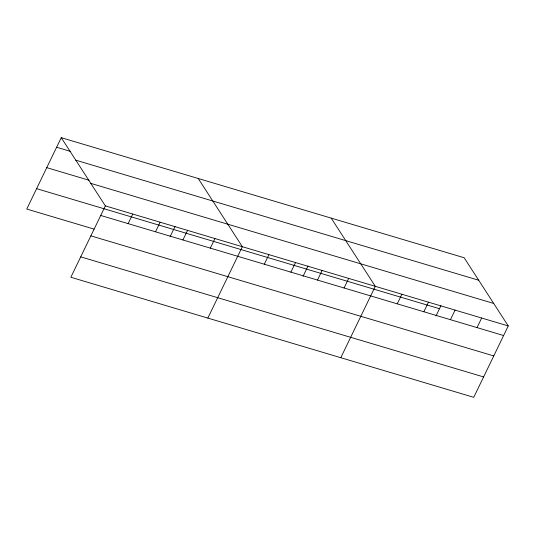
<?xml version="1.0" encoding="UTF-8"?>
<svg xmlns="http://www.w3.org/2000/svg" width="535" height="535" viewBox="0 0 535 535"><rect width="100%" height="100%" fill="white"/><g stroke="black" fill="none" stroke-linecap="round" stroke-linejoin="round"><path stroke-width="0.8" d="M61.251 137.676L105.362 205.888L70.854 277.264L473.749 397.324L508.25 325.949L464.146 257.736L61.251 137.676L26.75 209.051L94.066 229.107M128.126 223.63L132.754 214.053M155.518 231.795L160.152 222.219M170.07 236.764L175.039 226.479M182.916 239.961L187.551 230.378M210.315 248.126L214.943 238.543M207.841 318.084L242.342 246.709L198.238 178.496M264.303 264.216L268.931 254.633M290.893 272.141L295.521 262.558M303.024 276.381L307.993 266.096M317.482 280.066L322.117 270.483M344.072 287.984L348.706 278.407M340.795 357.708L375.296 286.332L331.192 218.12M397.258 303.833L401.885 294.257M423.847 311.758L428.475 302.181M435.978 316.004L440.947 305.719M450.437 319.683L455.071 310.106M477.026 327.607L481.66 318.031M56.623 147.252L70.714 151.452M75.809 160.186L478.698 280.246M46.766 167.649L89.031 180.241M90.803 183.378L493.698 303.439M105.362 205.888L508.25 325.949M36.607 188.654L439.496 308.722M100.727 215.465L503.616 335.532M90.87 235.861L493.758 355.922M80.711 256.867L483.607 376.934"/></g></svg>
